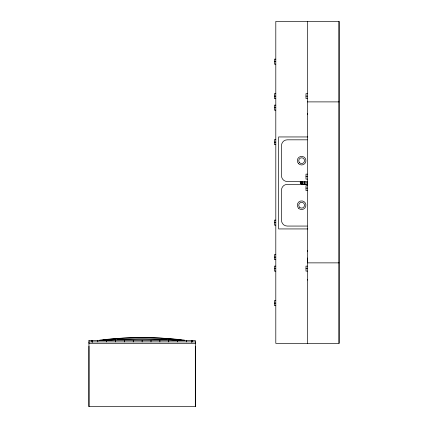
<?xml version="1.0" encoding="UTF-8"?>
<svg xmlns="http://www.w3.org/2000/svg" width="428" height="428" viewBox="0 0 428 428"><rect width="100%" height="100%" fill="white"/><g stroke="black" fill="none" stroke-linecap="round" stroke-linejoin="round"><path stroke-width="0.64" d="M195.312 346.231L195.312 406.6L88.954 406.6L88.954 346.231M91.827 341.919L91.827 340.485M192.445 341.919L192.445 340.485M307.427 280.115L307.427 279.473M307.427 258.014L307.427 262.867L339.046 262.867M307.427 251.37L307.427 250.637M307.427 114.656L307.427 113.388M339.046 343.358L339.046 21.4L275.803 21.4L275.803 343.358L339.046 343.358L339.046 21.4M307.582 183.997L307.224 182.751L307.582 181.504M304.95 181.504L304.442 182.751L304.95 183.997M302.88 181.504L301.505 183.997L300.194 182.751L300.911 181.504M302.88 183.997L301.505 181.504L300.814 182.751L301.505 183.997M307.721 183.997L300.911 183.997L300.194 182.751L301.505 181.504M275.803 59.155L274.369 59.155L274.369 64.136L275.803 64.136M274.369 61.643L275.803 61.643M275.803 93.652L274.369 93.652L274.369 98.627L275.803 98.627M307.427 93.652L305.988 93.652L305.988 98.627L307.427 98.627M274.369 96.139L275.803 96.139M305.988 96.139L307.427 96.139M307.427 101.891L339.046 101.891M275.803 105.149L274.369 105.149L274.369 110.13L275.803 110.13M274.369 107.637L275.803 107.637M307.823 136.949L278.633 136.949L278.633 228.937L307.823 228.937M275.803 139.646L274.369 139.646L274.369 144.621L275.803 144.621M307.315 139.822L287.258 139.822A5.751 5.751 0 0 0 281.506 145.574L281.506 175.758A5.751 5.751 0 0 0 287.258 181.504L307.721 181.504M274.369 142.133L275.803 142.133M307.427 174.143L305.988 174.143L305.988 179.118L307.427 179.118M305.988 176.63L307.427 176.63M300.194 182.751L307.224 182.751M307.315 184.382L287.258 184.382A5.751 5.751 0 0 0 281.506 190.128L281.506 220.313A5.751 5.751 0 0 0 287.258 226.064L307.315 226.064M307.427 185.64L305.988 185.64L305.988 190.621L307.427 190.621M305.988 188.127L307.427 188.127M275.803 220.136L274.369 220.136L274.369 225.112L275.803 225.112M274.369 222.624L275.803 222.624M275.803 254.628L274.369 254.628L274.369 259.609L275.803 259.609M274.369 257.121L275.803 257.121M275.803 266.13L274.369 266.13L274.369 271.106L275.803 271.106M307.427 266.13L305.988 266.13L305.988 271.106L307.427 271.106M274.369 268.618L275.803 268.618M305.988 268.618L307.427 268.618M275.803 300.622L274.369 300.622L274.369 305.603L275.803 305.603M274.369 303.115L275.803 303.115M307.427 21.4L307.427 343.358M195.312 406.6L195.312 341.919L88.954 341.919L88.954 406.6M191.723 340.485L191.723 342.47M186.458 340.485L186.458 341.919M177.599 340.485L177.599 341.919M168.734 340.485L168.734 341.919M159.869 340.485L159.869 341.919M151.004 340.485L151.004 341.919M142.133 340.485L142.133 341.919M133.269 340.485L133.269 341.919M124.398 340.485L124.398 341.919M115.533 340.485L115.533 341.919M106.674 340.485L106.674 341.919M97.809 340.485L97.809 341.919M92.544 340.485L92.544 342.47M106.791 340.046A626.132 626.132 0 0 0 99.735 340.485L99.735 340.126A358.632 358.632 0 0 1 184.538 340.126L184.538 340.485A626.132 626.132 0 0 0 177.476 340.046M108.717 339.939A626.132 626.132 0 0 1 115.785 339.602M117.069 339.548A626.132 626.132 0 0 1 167.204 339.548M168.488 339.602A626.132 626.132 0 0 1 175.55 339.939M88.954 340.485L88.954 343.358L195.312 343.358L195.312 340.485L88.954 340.485M181.665 340.485L181.665 340.126A311.878 311.878 0 0 0 102.602 340.126L102.602 340.485A544.298 544.298 0 0 1 181.665 340.485M299.6 207.254A2.873 2.873 0 0 0 304.41 205.964A2.873 2.873 0 0 0 300.889 202.444A2.873 2.873 0 0 0 299.6 207.254M298.584 163.715A4.312 4.312 0 0 0 305.795 161.779A4.312 4.312 0 0 0 300.515 156.498A4.312 4.312 0 0 0 298.584 163.715M299.6 162.699A2.873 2.873 0 0 0 304.41 161.41A2.873 2.873 0 0 0 300.889 157.889A2.873 2.873 0 0 0 299.6 162.699M298.584 208.27A4.312 4.312 0 0 0 305.795 206.339A4.312 4.312 0 0 0 300.515 201.058A4.312 4.312 0 0 0 298.584 208.27"/></g></svg>
